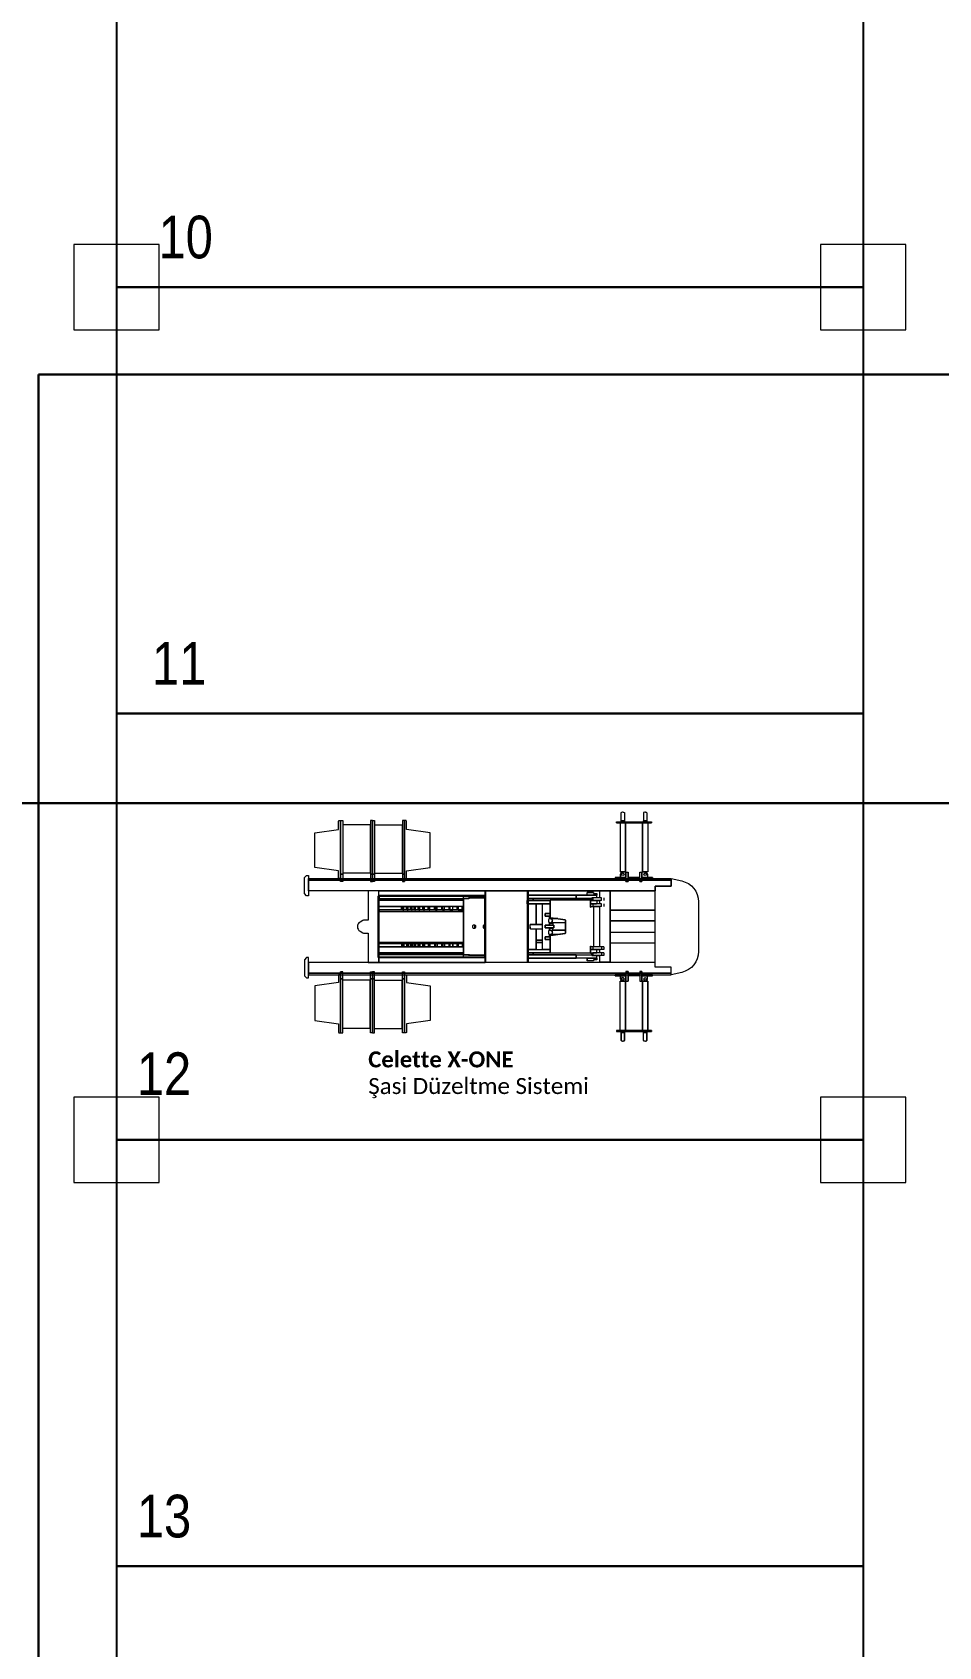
# Model space of a CAD drawing. Header units: metres. Extents: x -13194 to 152406, y -14653 to 29421.
# Drawn here: x 2221 to 3071, y 1164 to 2679 of the extents above; entities that cross this region are included whole.
import ezdxf
from ezdxf.enums import TextEntityAlignment as Align

# ---------------------------------------------------------------- set-up
doc = ezdxf.new("R2010")
doc.units = ezdxf.units.M
doc.header["$LTSCALE"] = 100
doc.header["$MEASUREMENT"] = 0
doc.linetypes.add('HIDDEN', pattern=[0.375, 0.25, -0.125])
doc.layers.get('0').update_dxf_attribs({"color": 9, "lineweight": 9})
for name, color, linetype, lineweight in [('01', 9, 'Continuous', 9), ('06D', 9, 'Continuous', 9), ('21', 9, 'Continuous', 9), ('32-ekipman', 9, 'Continuous', 9), ('E-KABLO', 7, 'Continuous', 30)]:
    doc.layers.add(name, color=color, linetype=linetype, lineweight=lineweight)
doc.styles.add('MuuM_TEXT-STANDART', font='ARIALN.TTF')
doc.styles.get("Standard").update_dxf_attribs({"font": 'ARIALN.TTF'})

# ---------------------------------------------------------------- blocks, each defined once
blk = doc.blocks.new('p-kolon_80x80')
blk.add_lwpolyline([(-40, -40), (40, -40), (40, 40), (-40, 40)], close=True)
blk = doc.blocks.new('2.bod.sitatik')
at = {"layer": '01'}
for p in [(2300, -6190), (3000, -6190), (2300, -6990), (3000, -6990)]:
    blk.add_blockref('p-kolon_80x80', p, dxfattribs=at)
blk = doc.blocks.new('p-işyeri')
at = {"color": 0, "const_width": 2}
blk.add_lwpolyline([(200, 0), (200, 700), (-200, 700), (-200, 0)], close=True, dxfattribs=at)
blk = doc.blocks.new('A$C599603B5')
at = {"linetype": 'Continuous'}
for p, q in [((1.409, 2.998), (1.409, 3.655)), ((0.079, 3.371), (0.079, 3.336)), ((0.583, 3.356), (0.079, 3.356)), ((0.079, 3.356), (0.651, 3.356)), ((0.079, 3.356), (0.079, 3.336)), ((0.079, 3.356), (0.079, 3.336)), ((0.079, 3.356), (0.583, 3.356)), ((0.079, 3.336), (0.651, 3.336)), ((0.079, 3.336), (0.583, 3.336)), ((0.119, 3.077), (0.119, 3.336)), ((0.119, 3.336), (0.572, 3.336)), ((0.119, 3.077), (0.119, 3.336)), ((0.572, 3.077), (0.572, 3.336)), ((0.572, 3.077), (0.572, 3.336)), ((0.583, 3.336), (0.583, 3.356)), ((0.583, 3.336), (0.583, 3.356)), ((0.583, 3.356), (0.583, 3.336)), ((0.651, 3.356), (0.583, 3.356)), ((0.583, 3.336), (0.651, 3.336)), ((0.638, 3.076), (0.638, 3.336)), ((0.651, 3.336), (0.651, 3.356)), ((0.651, 3.336), (0.651, 3.356)), ((2.069, 3.356), (1.497, 3.356)), ((1.497, 3.336), (1.497, 3.356)), ((1.497, 3.336), (1.497, 3.356)), ((1.497, 3.356), (1.565, 3.356)), ((2.069, 3.336), (1.497, 3.336)), ((1.565, 3.336), (1.497, 3.336)), ((1.51, 3.076), (1.51, 3.336)), ((1.565, 3.356), (2.069, 3.356)), ((1.565, 3.336), (1.565, 3.356)), ((1.565, 3.336), (1.565, 3.356)), ((1.565, 3.356), (1.565, 3.336)), ((2.069, 3.356), (1.565, 3.356)), ((2.069, 3.336), (1.565, 3.336)), ((1.576, 3.077), (1.576, 3.336)), ((2.029, 3.336), (1.576, 3.336)), ((1.576, 3.077), (1.576, 3.336)), ((2.029, 3.077), (2.029, 3.336)), ((2.029, 3.077), (2.029, 3.336)), ((2.069, 3.371), (2.069, 3.336)), ((2.069, 3.356), (2.069, 3.336)), ((2.069, 3.356), (2.069, 3.336)), ((0.079, 3.076), (0.651, 3.076)), ((0.079, 3.056), (0.079, 3.076)), ((0.079, 3.056), (0.079, 3.076)), ((0.079, 3.076), (0.583, 3.076)), ((0.079, 3.056), (0.651, 3.056)), ((0.079, 3.056), (0.079, 3.036)), ((0.079, 3.056), (0.079, 3.036)), ((0.583, 3.056), (0.079, 3.056)), ((0.079, 3.056), (0.651, 3.056)), ((0.583, 3.056), (0.079, 3.056)), ((0.079, 3.036), (0.651, 3.036)), ((0.079, 3.036), (0.583, 3.036)), ((0.119, 3.077), (0.572, 3.077)), ((0.119, 3.036), (0.572, 3.036)), ((0.119, 3.036), (0.119, 2.777)), ((0.119, 3.036), (0.119, 2.777)), ((0.572, 3.036), (0.572, 2.777)), ((0.572, 3.036), (0.572, 2.777)), ((0.583, 3.076), (0.583, 3.056)), ((0.583, 3.076), (0.583, 3.056)), ((0.583, 3.056), (0.583, 3.076)), ((0.583, 3.076), (0.651, 3.076)), ((0.583, 3.036), (0.583, 3.056)), ((0.583, 3.036), (0.583, 3.056)), ((0.583, 3.056), (0.583, 3.036)), ((0.651, 3.056), (0.583, 3.056)), ((0.651, 3.056), (0.583, 3.056)), ((0.583, 3.036), (0.651, 3.036)), ((0.638, 3.036), (0.638, 2.776)), ((0.651, 3.076), (0.651, 3.056)), ((0.651, 3.076), (0.651, 3.056)), ((0.651, 3.036), (0.651, 3.056)), ((0.651, 3.036), (0.651, 3.056)), ((2.069, 3.076), (1.497, 3.076)), ((1.497, 3.076), (1.497, 3.056)), ((1.565, 3.076), (1.497, 3.076)), ((1.497, 3.076), (1.497, 3.056)), ((2.069, 3.056), (1.497, 3.056)), ((1.497, 3.036), (1.497, 3.056)), ((1.497, 3.036), (1.497, 3.056)), ((1.497, 3.056), (1.565, 3.056)), ((2.069, 3.056), (1.497, 3.056)), ((1.497, 3.056), (1.565, 3.056)), ((2.069, 3.036), (1.497, 3.036)), ((1.565, 3.036), (1.497, 3.036)), ((1.51, 3.036), (1.51, 2.776)), ((1.565, 3.076), (1.565, 3.056)), ((2.069, 3.076), (1.565, 3.076)), ((1.565, 3.076), (1.565, 3.056)), ((1.565, 3.056), (1.565, 3.076)), ((1.565, 3.036), (1.565, 3.056)), ((1.565, 3.036), (1.565, 3.056)), ((1.565, 3.056), (2.069, 3.056)), ((1.565, 3.056), (1.565, 3.036)), ((1.565, 3.056), (2.069, 3.056)), ((2.069, 3.036), (1.565, 3.036)), ((2.029, 3.077), (1.576, 3.077)), ((2.029, 3.036), (1.576, 3.036)), ((1.576, 3.036), (1.576, 2.777)), ((1.576, 3.036), (1.576, 2.777)), ((2.029, 3.036), (2.029, 2.777)), ((2.029, 3.036), (2.029, 2.777)), ((2.069, 3.056), (2.069, 3.076)), ((2.069, 3.056), (2.069, 3.076)), ((2.069, 3.056), (2.069, 3.036)), ((2.069, 3.056), (2.069, 3.036)), ((1.359, 3.007), (0.789, 3.007)), ((0.789, 3.006), (0.789, 2.007)), ((0.789, 3.001), (1.359, 3.001)), ((0.789, 2.995), (1.359, 2.995)), ((0.813, 2.995), (0.813, 2.202)), ((0.827, 2.995), (0.827, 2.202)), ((0.884, 2.995), (0.884, 2.772)), ((0.916, 2.772), (0.916, 2.995)), ((0.926, 2.202), (0.926, 2.995)), ((1.216, 2.202), (1.216, 2.995)), ((1.233, 2.772), (1.233, 2.995)), ((1.264, 2.995), (1.264, 2.772)), ((1.321, 2.995), (1.321, 2.202)), ((1.335, 2.995), (1.335, 2.202)), ((1.359, 3.006), (1.359, 2.007)), ((1.409, 2.997), (1.409, 0.405)), ((0.079, 2.742), (0.079, 2.776)), ((0.079, 2.776), (0.651, 2.776)), ((0.079, 2.756), (0.079, 2.776)), ((0.079, 2.756), (0.079, 2.776)), ((0.079, 2.776), (0.583, 2.776)), ((0.583, 2.756), (0.079, 2.756)), ((0.079, 2.756), (0.651, 2.756)), ((0.079, 2.756), (0.583, 2.756)), ((0.119, 2.777), (0.572, 2.777)), ((0.583, 2.776), (0.583, 2.756)), ((0.583, 2.776), (0.583, 2.756)), ((0.583, 2.756), (0.583, 2.776)), ((0.583, 2.776), (0.651, 2.776)), ((0.651, 2.756), (0.583, 2.756)), ((0.651, 2.776), (0.651, 2.756)), ((0.651, 2.776), (0.651, 2.756)), ((0.916, 2.783), (0.884, 2.783)), ((0.884, 2.772), (0.916, 2.772)), ((0.884, 2.761), (0.884, 2.73)), ((0.916, 2.761), (0.884, 2.761)), ((0.916, 2.737), (0.884, 2.737)), ((0.884, 2.73), (0.907, 2.73)), ((0.907, 2.73), (0.907, 2.737)), ((0.916, 2.737), (0.916, 2.761)), ((1.233, 2.783), (1.264, 2.783)), ((1.264, 2.772), (1.233, 2.772)), ((1.233, 2.737), (1.233, 2.761)), ((1.233, 2.761), (1.264, 2.761)), ((1.233, 2.737), (1.264, 2.737)), ((1.242, 2.73), (1.242, 2.737)), ((1.264, 2.73), (1.242, 2.73)), ((1.264, 2.761), (1.264, 2.73)), ((2.069, 2.776), (1.497, 2.776)), ((1.497, 2.776), (1.497, 2.756)), ((1.565, 2.776), (1.497, 2.776)), ((1.497, 2.776), (1.497, 2.756)), ((2.069, 2.756), (1.497, 2.756)), ((1.497, 2.756), (1.565, 2.756)), ((1.565, 2.776), (1.565, 2.756)), ((2.069, 2.776), (1.565, 2.776)), ((1.565, 2.776), (1.565, 2.756)), ((1.565, 2.756), (1.565, 2.776)), ((1.565, 2.756), (2.069, 2.756)), ((2.069, 2.756), (1.565, 2.756)), ((2.029, 2.777), (1.576, 2.777)), ((2.069, 2.742), (2.069, 2.776)), ((2.069, 2.756), (2.069, 2.776)), ((2.069, 2.756), (2.069, 2.776)), ((0.884, 2.723), (0.884, 2.692)), ((0.916, 2.723), (0.884, 2.723)), ((0.916, 2.699), (0.884, 2.699)), ((0.884, 2.692), (0.907, 2.692)), ((0.884, 2.685), (0.884, 2.659)), ((0.916, 2.685), (0.884, 2.685)), ((0.916, 2.667), (0.884, 2.667)), ((0.884, 2.659), (0.907, 2.659)), ((0.884, 2.652), (0.884, 2.621)), ((0.916, 2.652), (0.884, 2.652)), ((0.916, 2.629), (0.884, 2.629)), ((0.884, 2.621), (0.907, 2.621)), ((0.884, 2.614), (0.884, 2.577)), ((0.916, 2.614), (0.884, 2.614)), ((0.916, 2.584), (0.884, 2.584)), ((0.884, 2.577), (0.907, 2.577)), ((0.907, 2.692), (0.907, 2.699)), ((0.907, 2.659), (0.907, 2.667)), ((0.907, 2.621), (0.907, 2.629)), ((0.907, 2.577), (0.907, 2.584)), ((0.916, 2.699), (0.916, 2.723)), ((0.916, 2.667), (0.916, 2.685)), ((0.916, 2.629), (0.916, 2.652)), ((0.916, 2.584), (0.916, 2.614)), ((1.233, 2.699), (1.233, 2.723)), ((1.233, 2.723), (1.264, 2.723)), ((1.233, 2.699), (1.264, 2.699)), ((1.233, 2.667), (1.233, 2.685)), ((1.233, 2.685), (1.264, 2.685)), ((1.233, 2.667), (1.264, 2.667)), ((1.233, 2.629), (1.233, 2.652)), ((1.233, 2.652), (1.264, 2.652)), ((1.233, 2.629), (1.264, 2.629)), ((1.233, 2.584), (1.233, 2.614)), ((1.233, 2.614), (1.264, 2.614)), ((1.233, 2.584), (1.264, 2.584)), ((1.242, 2.692), (1.242, 2.699)), ((1.264, 2.692), (1.242, 2.692)), ((1.242, 2.659), (1.242, 2.667)), ((1.264, 2.659), (1.242, 2.659)), ((1.242, 2.621), (1.242, 2.629)), ((1.264, 2.621), (1.242, 2.621)), ((1.242, 2.577), (1.242, 2.584)), ((1.264, 2.577), (1.242, 2.577)), ((1.264, 2.723), (1.264, 2.692)), ((1.264, 2.685), (1.264, 2.659)), ((1.264, 2.652), (1.264, 2.621)), ((1.264, 2.614), (1.264, 2.577)), ((0.884, 2.57), (0.884, 2.525)), ((0.916, 2.57), (0.884, 2.57)), ((0.916, 2.533), (0.884, 2.533)), ((0.884, 2.525), (0.907, 2.525)), ((0.884, 2.518), (0.884, 2.467)), ((0.916, 2.518), (0.884, 2.518)), ((0.916, 2.475), (0.884, 2.475)), ((0.884, 2.467), (0.907, 2.467)), ((0.884, 2.45), (0.884, 2.399)), ((0.916, 2.45), (0.884, 2.45)), ((0.907, 2.525), (0.907, 2.533)), ((0.907, 2.467), (0.907, 2.475)), ((0.916, 2.533), (0.916, 2.57)), ((0.916, 2.475), (0.916, 2.518)), ((0.916, 2.407), (0.916, 2.45)), ((1.233, 2.533), (1.233, 2.57)), ((1.233, 2.57), (1.264, 2.57)), ((1.233, 2.533), (1.264, 2.533)), ((1.233, 2.475), (1.233, 2.518)), ((1.233, 2.518), (1.264, 2.518)), ((1.233, 2.475), (1.264, 2.475)), ((1.233, 2.407), (1.233, 2.45)), ((1.233, 2.45), (1.264, 2.45)), ((1.242, 2.525), (1.242, 2.533)), ((1.264, 2.525), (1.242, 2.525)), ((1.242, 2.467), (1.242, 2.475)), ((1.264, 2.467), (1.242, 2.467)), ((1.264, 2.57), (1.264, 2.525)), ((1.264, 2.518), (1.264, 2.467)), ((1.264, 2.45), (1.264, 2.399)), ((0.916, 2.407), (0.884, 2.407)), ((0.884, 2.399), (0.907, 2.399)), ((0.884, 2.382), (0.884, 2.331)), ((0.916, 2.382), (0.884, 2.382)), ((0.916, 2.339), (0.884, 2.339)), ((0.884, 2.331), (0.907, 2.331)), ((0.884, 2.304), (0.884, 2.253)), ((0.916, 2.304), (0.884, 2.304)), ((0.907, 2.399), (0.907, 2.407)), ((0.907, 2.331), (0.907, 2.339)), ((0.916, 2.339), (0.916, 2.382)), ((0.916, 2.261), (0.916, 2.304)), ((1.233, 2.407), (1.264, 2.407)), ((1.233, 2.339), (1.233, 2.382)), ((1.233, 2.382), (1.264, 2.382)), ((1.233, 2.339), (1.264, 2.339)), ((1.233, 2.261), (1.233, 2.304)), ((1.233, 2.304), (1.264, 2.304)), ((1.242, 2.399), (1.242, 2.407)), ((1.264, 2.399), (1.242, 2.399)), ((1.242, 2.331), (1.242, 2.339)), ((1.264, 2.331), (1.242, 2.331)), ((1.264, 2.382), (1.264, 2.331)), ((1.264, 2.304), (1.264, 2.253)), ((0.809, 2.206), (0.789, 2.206)), ((0.805, 2.156), (0.806, 2.156)), ((0.805, 2.007), (0.805, 2.156)), ((0.805, 2.148), (0.806, 2.148)), ((0.809, 2.157), (0.809, 2.206)), ((1.338, 2.202), (0.81, 2.202)), ((0.81, 2.15), (0.81, 2.202)), ((0.916, 2.261), (0.884, 2.261)), ((0.884, 2.253), (0.907, 2.253)), ((0.884, 2.216), (0.884, 2.202)), ((0.916, 2.216), (0.884, 2.216)), ((0.907, 2.253), (0.907, 2.261)), ((0.916, 2.202), (0.916, 2.216)), ((1.233, 2.261), (1.264, 2.261)), ((1.233, 2.202), (1.233, 2.216)), ((1.233, 2.216), (1.264, 2.216)), ((1.242, 2.253), (1.242, 2.261)), ((1.264, 2.253), (1.242, 2.253)), ((1.264, 2.216), (1.264, 2.202)), ((1.338, 2.15), (1.338, 2.202)), ((1.339, 2.157), (1.339, 2.206)), ((1.359, 2.206), (1.339, 2.206)), ((1.343, 2.156), (1.342, 2.156)), ((1.343, 2.148), (1.342, 2.148)), ((1.343, 2.007), (1.343, 2.156)), ((0.739, 1.999), (1.409, 1.999)), ((0.739, 1.999), (1.409, 1.999)), ((1.409, 1.998), (0.739, 1.998)), ((1.061, 2.112), (1.061, 2.096)), ((1.061, 2.104), (1.062, 2.101)), ((1.061, 2.012), (1.061, 2.007)), ((1.062, 2.101), (1.064, 2.098)), ((1.084, 2.098), (1.086, 2.101)), ((1.087, 2.112), (1.086, 2.114)), ((1.087, 2.012), (1.086, 2.015)), ((1.087, 2.096), (1.087, 2.112)), ((1.087, 2.007), (1.087, 2.012)), ((1.409, 1.607), (0.739, 1.607)), ((1.409, 1.598), (0.739, 1.598)), ((0.739, 1.598), (1.409, 1.598)), ((0.739, 1.598), (0.779, 1.598)), ((0.779, 0.956), (0.779, 1.607)), ((0.809, 1.607), (0.809, 0.999)), ((0.809, 1.551), (0.829, 1.551)), ((0.829, 1.607), (0.829, 1.391)), ((0.859, 1.607), (0.859, 1.391)), ((0.859, 1.521), (1.054, 1.521)), ((0.926, 1.461), (0.926, 1.521)), ((0.948, 1.521), (0.948, 1.461)), ((1.054, 1.575), (1.054, 1.461)), ((1.088, 1.58), (1.06, 1.58)), ((1.094, 1.575), (1.094, 1.461)), ((1.094, 1.521), (1.289, 1.521)), ((1.289, 1.607), (1.289, 1.391)), ((1.319, 1.607), (1.319, 1.391)), ((1.319, 1.551), (1.339, 1.551)), ((1.339, 0.999), (1.339, 1.607)), ((1.369, 0.956), (1.369, 1.607)), ((1.369, 1.598), (1.409, 1.598)), ((0.824, 0.999), (0.824, 1.387)), ((0.828, 1.391), (0.829, 1.391)), ((0.981, 1.391), (0.829, 1.391)), ((0.859, 1.461), (1.289, 1.461)), ((0.978, 1.438), (0.953, 1.438)), ((0.953, 1.438), (0.953, 1.391)), ((0.978, 1.438), (0.978, 1.391)), ((0.999, 1.397), (0.978, 1.397)), ((0.978, 1.391), (0.978, 1.397)), ((0.978, 1.394), (0.978, 1.394)), ((1.009, 1.251), (0.991, 1.385)), ((0.999, 1.367), (0.993, 1.367)), ((0.999, 1.367), (0.999, 1.397)), ((1.001, 1.394), (0.999, 1.394)), ((1, 1.384), (1, 1.389)), ((1, 1.32), (1, 1.369)), ((1.04, 1.394), (1.039, 1.394)), ((1.04, 1.397), (1.061, 1.397)), ((1.04, 1.397), (1.04, 1.367)), ((1.04, 1.246), (1.04, 1.369)), ((1.04, 1.367), (1.061, 1.367)), ((1.061, 1.397), (1.061, 1.367)), ((1.062, 1.394), (1.061, 1.394)), ((1.062, 1.369), (1.061, 1.369)), ((1.062, 1.438), (1.062, 1.357)), ((1.062, 1.438), (1.087, 1.438)), ((1.087, 1.438), (1.087, 1.357)), ((1.108, 1.397), (1.087, 1.397)), ((1.087, 1.367), (1.087, 1.397)), ((1.087, 1.394), (1.087, 1.394)), ((1.087, 1.369), (1.087, 1.369)), ((1.108, 1.367), (1.087, 1.367)), ((1.108, 1.367), (1.108, 1.397)), ((1.11, 1.394), (1.108, 1.394)), ((1.109, 1.384), (1.109, 1.389)), ((1.109, 1.246), (1.109, 1.369)), ((1.158, 1.385), (1.139, 1.251)), ((1.149, 1.394), (1.148, 1.394)), ((1.149, 1.397), (1.17, 1.397)), ((1.149, 1.397), (1.149, 1.367)), ((1.149, 1.32), (1.149, 1.369)), ((1.149, 1.367), (1.155, 1.367)), ((1.319, 1.391), (1.168, 1.391)), ((1.17, 1.397), (1.17, 1.391)), ((1.171, 1.394), (1.17, 1.394)), ((1.171, 1.438), (1.196, 1.438)), ((1.171, 1.438), (1.171, 1.391)), ((1.196, 1.438), (1.196, 1.391)), ((1.324, 0.999), (1.324, 1.387)), ((1.129, 1.246), (1.019, 1.246)), ((1.062, 1.357), (1.087, 1.357)), ((0.809, 1.147), (0.779, 1.147)), ((1.339, 1.147), (1.369, 1.147)), ((0.803, 0.928), (0.74, 0.928)), ((0.74, 0.828), (0.74, 0.928)), ((0.803, 0.928), (0.74, 0.928)), ((0.778, 1.044), (0.753, 1.044)), ((0.753, 0.985), (0.753, 1.044)), ((0.778, 0.952), (0.778, 1.044)), ((0.803, 0.886), (0.803, 0.99)), ((0.828, 0.99), (0.803, 0.99)), ((0.828, 0.99), (0.803, 0.99)), ((0.803, 0.99), (0.803, 0.928)), ((0.828, 0.886), (0.828, 0.99)), ((0.828, 0.928), (0.828, 0.99)), ((0.86, 0.928), (0.828, 0.928)), ((0.86, 0.928), (0.828, 0.928)), ((0.829, 1.012), (0.889, 1.012)), ((0.829, 1.012), (0.829, 0.956)), ((0.859, 1.012), (0.859, 0.956)), ((0.885, 0.99), (0.86, 0.99)), ((0.86, 0.886), (0.86, 0.99)), ((0.885, 0.99), (0.86, 0.99)), ((0.86, 0.99), (0.86, 0.928)), ((0.885, 0.886), (0.885, 0.99)), ((0.885, 0.928), (0.885, 0.99)), ((1.263, 0.928), (0.885, 0.928)), ((1.263, 0.928), (0.885, 0.928)), ((0.892, 1.01), (0.891, 1.009)), ((0.892, 1.01), (0.892, 1.01)), ((1.257, 1.009), (1.256, 1.01)), ((1.256, 1.01), (1.256, 1.01)), ((1.259, 1.012), (1.319, 1.012)), ((1.288, 0.99), (1.263, 0.99)), ((1.263, 0.908), (1.263, 0.99)), ((1.288, 0.99), (1.263, 0.99)), ((1.263, 0.99), (1.263, 0.928)), ((1.288, 0.908), (1.288, 0.99)), ((1.288, 0.928), (1.288, 0.99)), ((1.32, 0.928), (1.288, 0.928)), ((1.32, 0.928), (1.288, 0.928)), ((1.289, 1.011), (1.289, 0.956)), ((1.32, 1.012), (1.319, 1.012)), ((1.319, 1.011), (1.319, 0.956)), ((1.345, 0.99), (1.32, 0.99)), ((1.32, 0.908), (1.32, 0.99)), ((1.345, 0.99), (1.32, 0.99)), ((1.32, 0.99), (1.32, 0.928)), ((1.345, 0.908), (1.345, 0.99)), ((1.345, 0.928), (1.345, 0.99)), ((1.408, 0.928), (1.345, 0.928)), ((1.408, 0.928), (1.345, 0.928)), ((1.37, 1.044), (1.395, 1.044)), ((1.37, 0.952), (1.37, 1.044)), ((1.395, 0.985), (1.395, 1.044)), ((1.408, 0.828), (1.408, 0.928)), ((0.101, 0.768), (0.091, 0.768)), ((0.091, 0.768), (0.091, 0.442)), ((0.101, 0.768), (0.091, 0.768)), ((0.091, 0.768), (0.091, 0.442)), ((0.101, 0.768), (0.101, 0.442)), ((0.101, 0.442), (0.101, 0.768)), ((0.612, 0.78), (0.622, 0.78)), ((0.612, 0.78), (0.612, 0.68)), ((0.612, 0.68), (0.612, 0.78)), ((0.612, 0.78), (0.622, 0.78)), ((0.622, 0.68), (0.622, 0.78)), ((0.622, 0.78), (0.622, 0.68)), ((1.408, 0.828), (0.74, 0.828)), ((0.74, 0.828), (0.918, 0.827)), ((0.828, 0.908), (0.803, 0.908)), ((0.828, 0.886), (0.803, 0.886)), ((0.885, 0.908), (0.86, 0.908)), ((0.885, 0.886), (0.86, 0.886)), ((0.918, 0.827), (1.018, 0.827)), ((0.918, 0.405), (0.918, 0.827)), ((0.918, 0.405), (0.918, 0.827)), ((1.018, 0.405), (1.018, 0.827)), ((1.018, 0.405), (1.018, 0.827)), ((1.018, 0.827), (1.13, 0.827)), ((1.13, 0.827), (1.23, 0.827)), ((1.13, 0.827), (1.13, 0.405)), ((1.13, 0.405), (1.13, 0.827)), ((1.23, 0.405), (1.23, 0.828)), ((1.23, 0.828), (1.408, 0.828)), ((1.23, 0.827), (1.23, 0.405)), ((1.263, 0.908), (1.288, 0.908)), ((1.288, 0.886), (1.263, 0.886)), ((1.32, 0.908), (1.345, 0.908)), ((1.345, 0.886), (1.32, 0.886)), ((1.536, 0.78), (1.526, 0.78)), ((1.526, 0.68), (1.526, 0.78)), ((1.536, 0.78), (1.536, 0.68)), ((2.047, 0.768), (2.057, 0.768)), ((2.047, 0.768), (2.047, 0.442)), ((2.057, 0.768), (2.057, 0.442)), ((0, 0.713), (0.002, 0.722)), ((0, 0.713), (0.002, 0.722)), ((0, 0.707), (0.002, 0.698)), ((0.002, 0.698), (0, 0.707)), ((0.08, 0.726), (0.007, 0.726)), ((0.007, 0.726), (0.08, 0.726)), ((0.007, 0.694), (0.08, 0.694)), ((0.08, 0.694), (0.007, 0.694)), ((0.08, 0.694), (0.08, 0.726)), ((0.08, 0.726), (0.08, 0.725)), ((0.08, 0.725), (0.091, 0.725)), ((0.08, 0.725), (0.08, 0.695)), ((0.091, 0.725), (0.08, 0.725)), ((0.08, 0.725), (0.08, 0.695)), ((0.08, 0.695), (0.091, 0.695)), ((0.08, 0.695), (0.08, 0.694)), ((0.08, 0.695), (0.091, 0.695)), ((0.091, 0.695), (0.091, 0.725)), ((0.101, 0.735), (0.561, 0.735)), ((0.101, 0.685), (0.101, 0.735)), ((0.101, 0.735), (0.561, 0.735)), ((0.101, 0.735), (0.561, 0.735)), ((0.101, 0.685), (0.101, 0.735)), ((0.101, 0.685), (0.561, 0.685)), ((0.561, 0.685), (0.101, 0.685)), ((0.561, 0.685), (0.101, 0.685)), ((0.561, 0.71), (0.561, 0.735)), ((0.561, 0.735), (0.561, 0.685)), ((0.561, 0.735), (0.561, 0.685)), ((0.561, 0.68), (0.561, 0.708)), ((0.561, 0.708), (0.561, 0.68)), ((0.561, 0.68), (0.561, 0.68)), ((0.561, 0.68), (0.562, 0.68)), ((0.561, 0.68), (0.612, 0.68)), ((0.652, 0.68), (0.562, 0.68)), ((0.562, 0.68), (0.562, 0.66)), ((0.652, 0.68), (0.562, 0.68)), ((0.562, 0.68), (0.562, 0.66)), ((0.652, 0.66), (0.562, 0.66)), ((0.562, 0.66), (0.652, 0.66)), ((0.584, 0.731), (0.612, 0.731)), ((0.612, 0.731), (0.584, 0.731)), ((0.612, 0.68), (0.612, 0.731)), ((0.622, 0.68), (0.612, 0.68)), ((0.612, 0.55), (0.612, 0.66)), ((0.612, 0.55), (0.612, 0.66)), ((0.612, 0.66), (0.622, 0.66)), ((0.622, 0.55), (0.622, 0.66)), ((0.622, 0.66), (0.622, 0.55)), ((0.622, 0.66), (0.622, 0.55)), ((0.652, 0.68), (0.652, 0.66)), ((0.652, 0.66), (0.652, 0.68)), ((1.496, 0.68), (1.586, 0.68)), ((1.496, 0.68), (1.496, 0.66)), ((1.496, 0.66), (1.586, 0.66)), ((1.526, 0.55), (1.526, 0.66)), ((1.526, 0.66), (1.526, 0.55)), ((1.564, 0.731), (1.536, 0.731)), ((1.536, 0.55), (1.536, 0.66)), ((1.586, 0.68), (1.586, 0.66)), ((1.587, 0.68), (1.586, 0.68)), ((2.047, 0.735), (1.587, 0.735)), ((1.587, 0.71), (1.587, 0.735)), ((1.587, 0.68), (1.587, 0.708)), ((2.047, 0.685), (1.587, 0.685)), ((1.587, 0.68), (1.587, 0.68)), ((2.068, 0.725), (2.057, 0.725)), ((2.068, 0.695), (2.057, 0.695)), ((2.148, 0.713), (2.146, 0.722)), ((2.148, 0.707), (2.146, 0.698)), ((0, 0.503), (0.002, 0.512)), ((0, 0.503), (0.002, 0.512)), ((0, 0.497), (0.002, 0.488)), ((0.002, 0.488), (0, 0.497)), ((0.007, 0.516), (0.08, 0.516)), ((0.007, 0.516), (0.08, 0.516)), ((0.007, 0.484), (0.08, 0.484)), ((0.08, 0.484), (0.007, 0.484)), ((0.08, 0.484), (0.08, 0.516)), ((0.08, 0.516), (0.08, 0.515)), ((0.08, 0.515), (0.091, 0.515)), ((0.08, 0.515), (0.08, 0.485)), ((0.091, 0.515), (0.08, 0.515)), ((0.08, 0.515), (0.08, 0.485)), ((0.08, 0.485), (0.091, 0.485)), ((0.08, 0.485), (0.08, 0.484)), ((0.08, 0.485), (0.091, 0.485)), ((0.091, 0.485), (0.091, 0.515)), ((0.101, 0.525), (0.561, 0.525)), ((0.561, 0.525), (0.101, 0.525)), ((0.101, 0.525), (0.101, 0.475)), ((0.101, 0.525), (0.561, 0.525)), ((0.101, 0.475), (0.101, 0.525)), ((0.101, 0.475), (0.561, 0.475)), ((0.101, 0.475), (0.561, 0.475)), ((0.561, 0.475), (0.101, 0.475)), ((0.561, 0.53), (0.561, 0.502)), ((0.561, 0.53), (0.562, 0.53)), ((0.612, 0.53), (0.561, 0.53)), ((0.561, 0.53), (0.561, 0.502)), ((0.561, 0.475), (0.561, 0.525)), ((0.561, 0.525), (0.561, 0.475)), ((0.561, 0.475), (0.561, 0.5)), ((0.652, 0.55), (0.562, 0.55)), ((0.562, 0.55), (0.562, 0.53)), ((0.652, 0.55), (0.562, 0.55)), ((0.562, 0.55), (0.562, 0.53)), ((0.652, 0.53), (0.562, 0.53)), ((0.562, 0.53), (0.652, 0.53)), ((0.584, 0.479), (0.612, 0.479)), ((0.584, 0.479), (0.612, 0.479)), ((0.622, 0.55), (0.612, 0.55)), ((0.612, 0.43), (0.612, 0.53)), ((0.622, 0.53), (0.612, 0.53)), ((0.612, 0.53), (0.612, 0.43)), ((0.612, 0.479), (0.612, 0.53)), ((0.652, 0.55), (0.622, 0.55)), ((0.622, 0.43), (0.622, 0.53)), ((0.622, 0.43), (0.622, 0.53)), ((0.652, 0.55), (0.652, 0.53)), ((0.652, 0.53), (0.652, 0.55)), ((1.496, 0.55), (1.586, 0.55)), ((1.496, 0.55), (1.496, 0.53)), ((1.496, 0.55), (1.526, 0.55)), ((1.496, 0.53), (1.586, 0.53)), ((1.526, 0.43), (1.526, 0.53)), ((1.536, 0.43), (1.536, 0.53)), ((1.564, 0.479), (1.536, 0.479)), ((1.586, 0.55), (1.586, 0.53)), ((1.587, 0.53), (1.586, 0.53)), ((1.587, 0.53), (1.587, 0.502)), ((2.047, 0.525), (1.587, 0.525)), ((1.587, 0.475), (1.587, 0.5)), ((2.047, 0.475), (1.587, 0.475)), ((2.068, 0.515), (2.057, 0.515)), ((2.068, 0.485), (2.057, 0.485)), ((2.141, 0.516), (2.068, 0.516)), ((2.148, 0.503), (2.146, 0.512)), ((2.148, 0.497), (2.146, 0.488)), ((0.101, 0.442), (0.091, 0.442)), ((0.091, 0.442), (0.101, 0.442)), ((0.612, 0.43), (0.622, 0.43)), ((0.612, 0.43), (0.622, 0.43)), ((1.536, 0.43), (1.526, 0.43)), ((2.047, 0.442), (2.057, 0.442))]:
    blk.add_line(p, q, dxfattribs=at)
for points in [[(0.594, 3.655), (0.784, 3.655), (0.784, 3.675), (0.764, 3.695), (0.614, 3.695), (0.594, 3.675)], [(0.623, 3.655), (0.623, 0.255), (0.638, 0.255), (0.638, 3.655)], [(0.638, 3.655), (0.638, 0.255), (0.693, 0.255), (0.693, 0.405), (0.739, 0.405), (0.739, 3.655)], [(1.554, 3.655), (1.364, 3.655), (1.364, 3.675), (1.384, 3.695), (1.534, 3.695), (1.554, 3.675)], [(1.51, 3.655), (1.51, 0.255), (1.455, 0.255), (1.455, 0.405), (1.409, 0.405), (1.409, 3.655)], [(0.781, 2.997), (0.739, 2.998), (0.739, 1.999), (0.781, 1.999)], [(0.789, 2.007), (0.789, 2.995), (0.813, 2.995), (0.81, 2.202), (0.809, 2.157), (0.805, 2.156), (0.805, 2.007)], [(0.827, 2.202), (0.813, 2.202), (0.813, 2.995), (0.827, 2.995)], [(0.884, 2.202), (0.827, 2.202), (0.827, 2.995), (0.884, 2.995)], [(0.884, 2.995), (0.916, 2.995), (0.916, 2.783), (0.884, 2.783)], [(0.926, 2.202), (0.916, 2.202), (0.916, 2.995), (0.926, 2.995)], [(1.216, 2.202), (1.233, 2.202), (1.233, 2.995), (1.216, 2.995)], [(1.233, 2.995), (1.264, 2.995), (1.264, 2.783), (1.233, 2.783)], [(1.321, 2.202), (1.264, 2.202), (1.264, 2.995), (1.321, 2.995)], [(1.321, 2.202), (1.335, 2.202), (1.335, 2.995), (1.321, 2.995)], [(1.359, 2.007), (1.359, 2.995), (1.335, 2.995), (1.335, 2.202), (1.339, 2.202), (1.339, 2.157), (1.343, 2.156), (1.343, 2.007)], [(1.367, 2.997), (1.409, 2.998), (1.409, 1.999), (1.367, 1.999)], [(0.884, 2.772), (0.916, 2.772), (0.916, 2.783), (0.884, 2.783)], [(0.916, 2.761), (0.884, 2.761), (0.884, 2.771), (0.916, 2.771)], [(0.884, 2.761), (0.916, 2.761), (0.916, 2.737), (0.884, 2.737)], [(0.884, 2.73), (0.907, 2.73), (0.907, 2.737), (0.884, 2.737)], [(0.916, 2.723), (0.884, 2.723), (0.884, 2.73), (0.916, 2.73)], [(1.264, 2.772), (1.233, 2.772), (1.233, 2.783), (1.264, 2.783)], [(1.233, 2.761), (1.264, 2.761), (1.264, 2.771), (1.233, 2.771)], [(1.233, 2.761), (1.264, 2.761), (1.264, 2.737), (1.233, 2.737)], [(1.233, 2.723), (1.264, 2.723), (1.264, 2.73), (1.233, 2.73)], [(1.264, 2.73), (1.242, 2.73), (1.242, 2.737), (1.264, 2.737)], [(0.884, 2.723), (0.916, 2.723), (0.916, 2.699), (0.884, 2.699)], [(0.907, 2.692), (0.884, 2.692), (0.884, 2.699), (0.907, 2.699)], [(0.916, 2.685), (0.884, 2.685), (0.884, 2.692), (0.916, 2.692)], [(0.884, 2.685), (0.916, 2.685), (0.916, 2.667), (0.884, 2.667)], [(0.907, 2.659), (0.884, 2.659), (0.884, 2.667), (0.907, 2.667)], [(0.916, 2.652), (0.884, 2.652), (0.884, 2.659), (0.916, 2.659)], [(0.884, 2.652), (0.916, 2.652), (0.916, 2.629), (0.884, 2.629)], [(0.907, 2.621), (0.884, 2.621), (0.884, 2.629), (0.907, 2.629)], [(0.916, 2.614), (0.884, 2.614), (0.884, 2.621), (0.916, 2.621)], [(0.884, 2.614), (0.916, 2.614), (0.916, 2.584), (0.884, 2.584)], [(0.907, 2.577), (0.884, 2.577), (0.884, 2.584), (0.907, 2.584)], [(0.916, 2.57), (0.884, 2.57), (0.884, 2.577), (0.916, 2.577)], [(1.233, 2.723), (1.264, 2.723), (1.264, 2.699), (1.233, 2.699)], [(1.233, 2.685), (1.264, 2.685), (1.264, 2.692), (1.233, 2.692)], [(1.233, 2.685), (1.264, 2.685), (1.264, 2.667), (1.233, 2.667)], [(1.233, 2.652), (1.264, 2.652), (1.264, 2.659), (1.233, 2.659)], [(1.233, 2.652), (1.264, 2.652), (1.264, 2.629), (1.233, 2.629)], [(1.233, 2.614), (1.264, 2.614), (1.264, 2.621), (1.233, 2.621)], [(1.233, 2.614), (1.264, 2.614), (1.264, 2.584), (1.233, 2.584)], [(1.233, 2.57), (1.264, 2.57), (1.264, 2.577), (1.233, 2.577)], [(1.264, 2.692), (1.242, 2.692), (1.242, 2.699), (1.264, 2.699)], [(1.264, 2.659), (1.242, 2.659), (1.242, 2.667), (1.264, 2.667)], [(1.264, 2.621), (1.242, 2.621), (1.242, 2.629), (1.264, 2.629)], [(1.264, 2.577), (1.242, 2.577), (1.242, 2.584), (1.264, 2.584)], [(0.884, 2.57), (0.916, 2.57), (0.916, 2.533), (0.884, 2.533)], [(0.884, 2.525), (0.907, 2.525), (0.907, 2.533), (0.884, 2.533)], [(0.916, 2.518), (0.884, 2.518), (0.884, 2.525), (0.916, 2.525)], [(0.884, 2.518), (0.916, 2.518), (0.916, 2.475), (0.884, 2.475)], [(0.884, 2.467), (0.907, 2.467), (0.907, 2.475), (0.884, 2.475)], [(0.916, 2.45), (0.884, 2.45), (0.884, 2.467), (0.916, 2.467)], [(0.884, 2.45), (0.916, 2.45), (0.916, 2.407), (0.884, 2.407)], [(1.233, 2.57), (1.264, 2.57), (1.264, 2.533), (1.233, 2.533)], [(1.233, 2.518), (1.264, 2.518), (1.264, 2.525), (1.233, 2.525)], [(1.233, 2.518), (1.264, 2.518), (1.264, 2.475), (1.233, 2.475)], [(1.233, 2.45), (1.264, 2.45), (1.264, 2.467), (1.233, 2.467)], [(1.233, 2.45), (1.264, 2.45), (1.264, 2.407), (1.233, 2.407)], [(1.264, 2.533), (1.242, 2.533), (1.242, 2.525), (1.264, 2.525)], [(1.264, 2.467), (1.242, 2.467), (1.242, 2.475), (1.264, 2.475)], [(0.907, 2.399), (0.884, 2.399), (0.884, 2.407), (0.907, 2.407)], [(0.916, 2.382), (0.884, 2.382), (0.884, 2.399), (0.916, 2.399)], [(0.884, 2.382), (0.916, 2.382), (0.916, 2.339), (0.884, 2.339)], [(0.907, 2.331), (0.884, 2.331), (0.884, 2.339), (0.907, 2.339)], [(0.916, 2.304), (0.884, 2.304), (0.884, 2.331), (0.916, 2.331)], [(0.884, 2.304), (0.916, 2.304), (0.916, 2.261), (0.884, 2.261)], [(1.233, 2.382), (1.264, 2.382), (1.264, 2.399), (1.233, 2.399)], [(1.233, 2.382), (1.264, 2.382), (1.264, 2.339), (1.233, 2.339)], [(1.233, 2.304), (1.264, 2.304), (1.264, 2.331), (1.233, 2.331)], [(1.233, 2.304), (1.264, 2.304), (1.264, 2.261), (1.233, 2.261)], [(1.242, 2.399), (1.264, 2.399), (1.264, 2.407), (1.242, 2.407)], [(1.264, 2.331), (1.242, 2.331), (1.242, 2.339), (1.264, 2.339)], [(1.343, 2.007), (0.805, 2.007), (0.805, 2.15), (0.81, 2.15), (0.81, 2.202), (1.338, 2.202), (1.339, 2.157), (1.343, 2.148)], [(0.907, 2.253), (0.884, 2.253), (0.884, 2.261), (0.907, 2.261)], [(0.916, 2.216), (0.884, 2.216), (0.884, 2.253), (0.916, 2.253)], [(0.916, 2.216), (0.884, 2.216), (0.884, 2.202), (0.916, 2.202)], [(1.233, 2.216), (1.264, 2.216), (1.264, 2.253), (1.233, 2.253)], [(1.264, 2.216), (1.233, 2.216), (1.233, 2.202), (1.264, 2.202)], [(1.242, 2.253), (1.264, 2.253), (1.264, 2.261), (1.242, 2.261)], [(0.779, 1.147), (0.809, 1.147), (0.809, 1.598), (0.779, 1.598)], [(0.809, 1.598), (0.829, 1.598), (0.829, 1.551), (0.809, 1.551)], [(0.829, 1.551), (0.809, 1.551), (0.809, 0.999), (0.824, 0.999), (0.824, 1.387), (0.828, 1.391)], [(0.859, 1.391), (0.829, 1.391), (0.829, 1.598), (0.859, 1.598)], [(0.859, 1.521), (0.859, 1.598), (1.289, 1.598), (1.289, 1.521), (1.094, 1.521), (1.094, 1.575), (1.093, 1.578), (1.088, 1.58), (1.06, 1.58), (1.057, 1.579), (1.054, 1.575), (1.054, 1.521)], [(0.926, 1.461), (0.948, 1.461), (0.948, 1.521), (0.926, 1.521)], [(1.094, 1.575), (1.088, 1.58), (1.057, 1.579), (1.054, 1.575), (1.054, 1.461), (1.094, 1.461)], [(1.319, 1.391), (1.289, 1.391), (1.289, 1.607), (1.319, 1.607)], [(1.339, 1.551), (1.319, 1.551), (1.319, 1.598), (1.339, 1.598)], [(1.319, 1.551), (1.339, 1.551), (1.339, 0.999), (1.324, 0.999), (1.324, 1.387), (1.319, 1.391)], [(1.339, 1.598), (1.369, 1.598), (1.369, 1.147), (1.339, 1.147)], [(1.263, 0.982), (1.257, 0.983), (0.885, 0.983), (0.886, 1.004), (0.892, 1.01), (0.892, 1.01), (0.889, 1.012), (0.826, 1.012), (0.824, 1.387), (0.825, 1.389), (0.828, 1.391), (0.978, 1.391), (0.984, 1.39), (0.991, 1.385), (1.009, 1.251), (1.012, 1.247), (1.019, 1.246), (1.129, 1.246), (1.136, 1.247), (1.139, 1.251), (1.158, 1.385), (1.161, 1.389), (1.164, 1.39), (1.319, 1.391), (1.324, 1.387), (1.324, 1.009), (1.323, 1.011), (1.319, 1.012), (1.289, 1.012), (1.258, 1.012), (1.256, 1.012), (1.256, 1.01), (1.262, 1.004)], [(1.289, 1.461), (1.289, 1.391), (1.196, 1.391), (1.196, 1.438), (1.171, 1.438), (1.17, 1.397), (1.149, 1.397), (1.143, 1.402), (1.139, 1.405), (1.134, 1.407), (1.124, 1.407), (1.119, 1.405), (1.115, 1.402), (1.108, 1.397), (1.087, 1.397), (1.087, 1.438), (1.062, 1.438), (1.061, 1.397), (1.04, 1.397), (1.037, 1.398), (1.03, 1.405), (1.025, 1.407), (1.02, 1.407), (1.01, 1.405), (1.002, 1.398), (0.999, 1.397), (0.978, 1.397), (0.978, 1.438), (0.953, 1.438), (0.953, 1.391), (0.859, 1.391), (0.859, 1.461)], [(0.953, 1.438), (0.978, 1.438), (0.978, 1.391), (0.953, 1.391)], [(0.999, 1.367), (0.993, 1.368), (0.991, 1.385), (0.989, 1.388), (0.987, 1.389), (0.984, 1.39), (0.978, 1.391), (0.978, 1.397), (0.999, 1.397)], [(1.019, 1.246), (1.012, 1.247), (1.009, 1.251), (0.999, 1.325), (1, 1.384), (1.006, 1.375), (1.01, 1.372), (1.02, 1.37), (1.025, 1.371), (1.03, 1.372), (1.034, 1.375), (1.037, 1.379), (1.04, 1.389), (1.04, 1.246)], [(1.061, 1.397), (1.04, 1.397), (1.04, 1.367), (1.061, 1.367)], [(1.062, 1.438), (1.087, 1.438), (1.087, 1.357), (1.062, 1.357)], [(1.108, 1.367), (1.087, 1.367), (1.087, 1.397), (1.108, 1.397)], [(1.109, 1.246), (1.108, 1.382), (1.115, 1.375), (1.119, 1.372), (1.124, 1.371), (1.129, 1.37), (1.139, 1.372), (1.143, 1.375), (1.149, 1.382), (1.149, 1.367), (1.149, 1.353), (1.15, 1.327), (1.139, 1.251), (1.136, 1.247), (1.129, 1.246)], [(1.155, 1.367), (1.149, 1.367), (1.149, 1.397), (1.17, 1.397), (1.17, 1.391), (1.167, 1.39), (1.164, 1.39), (1.161, 1.389), (1.158, 1.385)], [(1.171, 1.438), (1.196, 1.438), (1.196, 1.391), (1.171, 1.391)], [(0.779, 1.147), (0.809, 1.147), (0.809, 0.999), (0.803, 0.999), (0.803, 0.956), (0.778, 0.956)], [(1.369, 0.956), (1.345, 0.956), (1.345, 0.999), (1.339, 0.999), (1.339, 1.147), (1.369, 1.147)], [(0.778, 0.952), (0.763, 0.952), (0.763, 0.985), (0.753, 0.985), (0.753, 1.044), (0.778, 1.044)], [(0.859, 1.012), (0.828, 1.012), (0.828, 0.952), (0.859, 0.952)], [(1.289, 1.012), (1.32, 1.012), (1.32, 0.952), (1.289, 0.952)], [(1.386, 0.952), (1.37, 0.952), (1.37, 1.044), (1.395, 1.044), (1.395, 0.985), (1.386, 0.985)], [(1.526, 0.78), (1.526, 0.68), (1.536, 0.68), (1.536, 0.78)], [(2.047, 0.442), (2.047, 0.768), (2.057, 0.768), (2.057, 0.442)], [(1.496, 0.66), (1.496, 0.68), (1.586, 0.68), (1.586, 0.66)], [(1.536, 0.55), (1.536, 0.66), (1.526, 0.66), (1.526, 0.55)], [(2.047, 0.685), (2.047, 0.735), (1.587, 0.735), (1.587, 0.685)], [(2.057, 0.695), (2.057, 0.725), (2.068, 0.725), (2.068, 0.695)], [(1.496, 0.53), (1.496, 0.55), (1.586, 0.55), (1.586, 0.53)], [(1.587, 0.475), (1.587, 0.525), (2.047, 0.525), (2.047, 0.475)], [(2.057, 0.485), (2.057, 0.515), (2.068, 0.515), (2.068, 0.485)]]:
    blk.add_lwpolyline(points, close=True, dxfattribs=at)
for points in [[(1.525, 3.655), (1.525, 0.255), (1.51, 0.255), (1.51, 3.655), (1.525, 3.655)], [(0.622, 3.356), (0.622, 3.375), (0.55, 3.375), (0.519, 3.596), (0.194, 3.596), (0.163, 3.375), (0.092, 3.375), (0.088, 3.375), (0.085, 3.375), (0.082, 3.374), (0.08, 3.373), (0.079, 3.372), (0.079, 3.371), (0.079, 3.356), (0.622, 3.356)], [(1.526, 3.356), (1.526, 3.375), (1.598, 3.375), (1.628, 3.596), (1.954, 3.596), (1.985, 3.375), (2.056, 3.375), (2.059, 3.375), (2.063, 3.375), (2.065, 3.374), (2.067, 3.373), (2.069, 3.372), (2.069, 3.371), (2.069, 3.356), (1.526, 3.356)], [(0.622, 2.756), (0.622, 2.738), (0.55, 2.738), (0.519, 2.517), (0.194, 2.517), (0.163, 2.738), (0.092, 2.738), (0.088, 2.738), (0.085, 2.738), (0.082, 2.739), (0.08, 2.74), (0.079, 2.741), (0.079, 2.742), (0.079, 2.756), (0.622, 2.756)], [(1.526, 2.756), (1.526, 2.738), (1.598, 2.738), (1.628, 2.517), (1.954, 2.517), (1.985, 2.738), (2.056, 2.738), (2.059, 2.738), (2.063, 2.738), (2.065, 2.739), (2.067, 2.74), (2.069, 2.741), (2.069, 2.742), (2.069, 2.756), (1.526, 2.756)], [(0.806, 2.156), (0.808, 2.156), (0.809, 2.157)], [(0.806, 2.148), (0.808, 2.148), (0.809, 2.149), (0.81, 2.149), (0.81, 2.15)], [(1.342, 2.148), (1.341, 2.148), (1.339, 2.149), (1.338, 2.149), (1.338, 2.15)], [(1.342, 2.156), (1.341, 2.156), (1.339, 2.157)], [(1.086, 2.114), (1.084, 2.117), (1.081, 2.119), (1.076, 2.12), (1.072, 2.12), (1.068, 2.119), (1.064, 2.117), (1.062, 2.114), (1.061, 2.112)], [(1.061, 2.096), (1.062, 2.093), (1.064, 2.091), (1.068, 2.089), (1.072, 2.088), (1.076, 2.088), (1.081, 2.089), (1.084, 2.091), (1.086, 2.093), (1.087, 2.096)], [(1.086, 2.015), (1.084, 2.018), (1.081, 2.019), (1.076, 2.02), (1.072, 2.02), (1.068, 2.019), (1.064, 2.018), (1.062, 2.015), (1.061, 2.012)], [(1.064, 2.098), (1.068, 2.097), (1.072, 2.096), (1.076, 2.096), (1.081, 2.097), (1.084, 2.098)], [(0.859, 1.521), (0.859, 1.598)], [(1.06, 1.58), (1.057, 1.579), (1.055, 1.578), (1.054, 1.575)], [(1.094, 1.575), (1.093, 1.578), (1.091, 1.579), (1.088, 1.58)], [(0.824, 1.387), (0.824, 1.387), (0.825, 1.388), (0.825, 1.389), (0.826, 1.389), (0.826, 1.39), (0.827, 1.39), (0.828, 1.391)], [(0.991, 1.385), (0.99, 1.387), (0.987, 1.389), (0.984, 1.39), (0.981, 1.391)], [(1.04, 1.389), (1.039, 1.394), (1.037, 1.398), (1.034, 1.402), (1.03, 1.405), (1.025, 1.407), (1.02, 1.407), (1.015, 1.407), (1.01, 1.405), (1.006, 1.402), (1.002, 1.398), (1, 1.394), (1, 1.389)], [(1.04, 1.389), (1.039, 1.384), (1.037, 1.379), (1.034, 1.375), (1.03, 1.372), (1.025, 1.371), (1.02, 1.37), (1.015, 1.371), (1.01, 1.372), (1.006, 1.375), (1.002, 1.379), (1, 1.384)], [(1.149, 1.389), (1.148, 1.394), (1.146, 1.398), (1.143, 1.402), (1.139, 1.405), (1.134, 1.407), (1.129, 1.407), (1.124, 1.407), (1.119, 1.405), (1.115, 1.402), (1.111, 1.398), (1.109, 1.394), (1.109, 1.389)], [(1.149, 1.389), (1.148, 1.384), (1.146, 1.379), (1.143, 1.375), (1.139, 1.372), (1.134, 1.371), (1.129, 1.37), (1.124, 1.371), (1.119, 1.372), (1.115, 1.375), (1.111, 1.379), (1.109, 1.384)], [(1.168, 1.391), (1.164, 1.39), (1.161, 1.389), (1.159, 1.387), (1.158, 1.385)], [(1.319, 1.391), (1.32, 1.391), (1.321, 1.39), (1.322, 1.39), (1.323, 1.389), (1.323, 1.389), (1.324, 1.388), (1.324, 1.387), (1.324, 1.387)], [(1.019, 1.246), (1.016, 1.246), (1.012, 1.247), (1.01, 1.249), (1.009, 1.251)], [(1.139, 1.251), (1.138, 1.249), (1.136, 1.247), (1.133, 1.246), (1.129, 1.246)], [(0.826, 1.012), (0.826, 1.011), (0.825, 1.011), (0.825, 1.01), (0.824, 1.009), (0.824, 1.008)], [(0.829, 1.012), (0.828, 1.012), (0.827, 1.012), (0.826, 1.012)], [(0.889, 1.012), (0.89, 1.012), (0.891, 1.012), (0.892, 1.011), (0.892, 1.01)], [(1.256, 1.01), (1.256, 1.011), (1.257, 1.012), (1.258, 1.012), (1.259, 1.012)], [(1.323, 1.011), (1.322, 1.012), (1.321, 1.012), (1.32, 1.012)], [(1.324, 1.008), (1.324, 1.009), (1.324, 1.01), (1.323, 1.011), (1.323, 1.011)], [(1.526, 0.43), (1.526, 0.53), (1.536, 0.53), (1.536, 0.43), (1.526, 0.43)], [(2.141, 0.484), (2.068, 0.484), (2.068, 0.516)]]:
    blk.add_lwpolyline(points, dxfattribs=at)
for points in [[(0.739, 2.998), (1.409, 2.998), (1.409, 3.098), (1.134, 3.098), (1.134, 3.14), (1.132, 3.147), (1.117, 3.173, 0.57735), (1.031, 3.173), (1.016, 3.147), (1.014, 3.14), (1.014, 3.098), (0.739, 3.098)], [(1.536, 0.68), (1.536, 0.731), (1.564, 0.731, -0.414214), (1.587, 0.708), (1.587, 0.68)], [(1.587, 0.502, -0.414214), (1.564, 0.479), (1.536, 0.479), (1.536, 0.53), (1.587, 0.53)]]:
    blk.add_lwpolyline(points, format="xyb", close=True, dxfattribs=at)
for points in [[(2.146, 0.698, -0.36397), (2.141, 0.694), (2.068, 0.694), (2.068, 0.726), (2.141, 0.726, -0.36397), (2.146, 0.722)], [(0.693, 0.255), (0.693, 0.405), (1.455, 0.405), (1.455, 0.255), (1.525, 0.255), (1.503, 0.157, -0.351799), (1.308, 0), (0.84, 0, -0.351799), (0.645, 0.157), (0.623, 0.255), (0.693, 0.255)]]:
    blk.add_lwpolyline(points, format="xyb", dxfattribs=at)
for centre in [(0.583, 0.71), (1.565, 0.71), (0.583, 0.5), (1.565, 0.5)]:
    blk.add_circle(centre, 0.0125, dxfattribs=at)
for centre, radius, start, end in [((0.015, 0.71), 0.015, 170, 190), ((0.015, 0.71), 0.015, 170, 190), ((0.007, 0.721), 0.005, 90, 170), ((0.007, 0.721), 0.005, 90, 170), ((0.007, 0.699), 0.005, 190, 270), ((0.007, 0.699), 0.005, 190, 270), ((0.584, 0.708), 0.023, 90, 180), ((0.583, 0.71), 0.0125, 90, 270), ((0.583, 0.71), 0.0125, 270, 90), ((2.133, 0.71), 0.015, 350, 10), ((0.015, 0.5), 0.015, 170, 190), ((0.015, 0.5), 0.015, 170, 190), ((0.007, 0.511), 0.005, 90, 170), ((0.007, 0.511), 0.005, 90, 170), ((0.007, 0.489), 0.005, 190, 270), ((0.007, 0.489), 0.005, 190, 270), ((0.584, 0.502), 0.023, 180, 270), ((2.141, 0.511), 0.005, 10, 90), ((2.141, 0.489), 0.005, 270, 350), ((2.133, 0.5), 0.015, 350, 10)]:
    blk.add_arc(centre, radius, start, end, dxfattribs=at)
blk = doc.blocks.new('2.bod.Mimari')
at = {"layer": '06D', "color": 89, "linetype": 'HIDDEN', "true_color": 0x2e4d23, "rotation": 90}
for p in [(3000, -5990), (3000, -6390), (3000, -6790), (3000, -7190), (3000, -7590)]:
    blk.add_blockref('p-işyeri', p, dxfattribs=at)
at = {"layer": '32-ekipman', "ltscale": 2, "xscale": 100, "yscale": 100, "zscale": 100, "rotation": 89.99999999999999}
blk.add_blockref('A$C599603B5', (2845.5, -6897.39), dxfattribs=at)
at = {"layer": '21', "style": 'MuuM_TEXT-STANDART'}
for s, p in [('10', (2339.24, -6175)), ('11', (2333.15, -6575)), ('12', (2318.91, -6960)), ('13', (2318.91, -7375))]:
    blk.add_text(s, height=40, dxfattribs=at).set_placement(p, align=Align.BOTTOM_LEFT)
at = {"layer": '32-ekipman', "ltscale": 2, "insert": (2535.92, -6907.04), "char_height": 15, "width": 234.5272, "attachment_point": 1}
blk.add_mtext('{\\fCalibri|b1|i0|c162|p34;Celette X-ONE \\P\\fCalibri|b0|i0|c162|p34;Şasi Düzeltme Sistemi }', dxfattribs=at)

msp = doc.modelspace()

# ---------------------------------------------------------------- linework, layer by layer
at = {"layer": 'E-KABLO', "color": 6}
for p in [(3620, 2358), (2226.6, -30)]:
    msp.add_line(p, (2226.6, 2358), dxfattribs=at)
at = {"layer": 'E-KABLO', "color": 4}
msp.add_line((2048.4, 1956), (3272.4, 1956), dxfattribs=at)

# ---------------------------------------------------------------- block references
for name in ['2.bod.sitatik', '2.bod.Mimari']:
    msp.add_blockref(name, (0, 8630))

doc.saveas('drawing.dxf')
